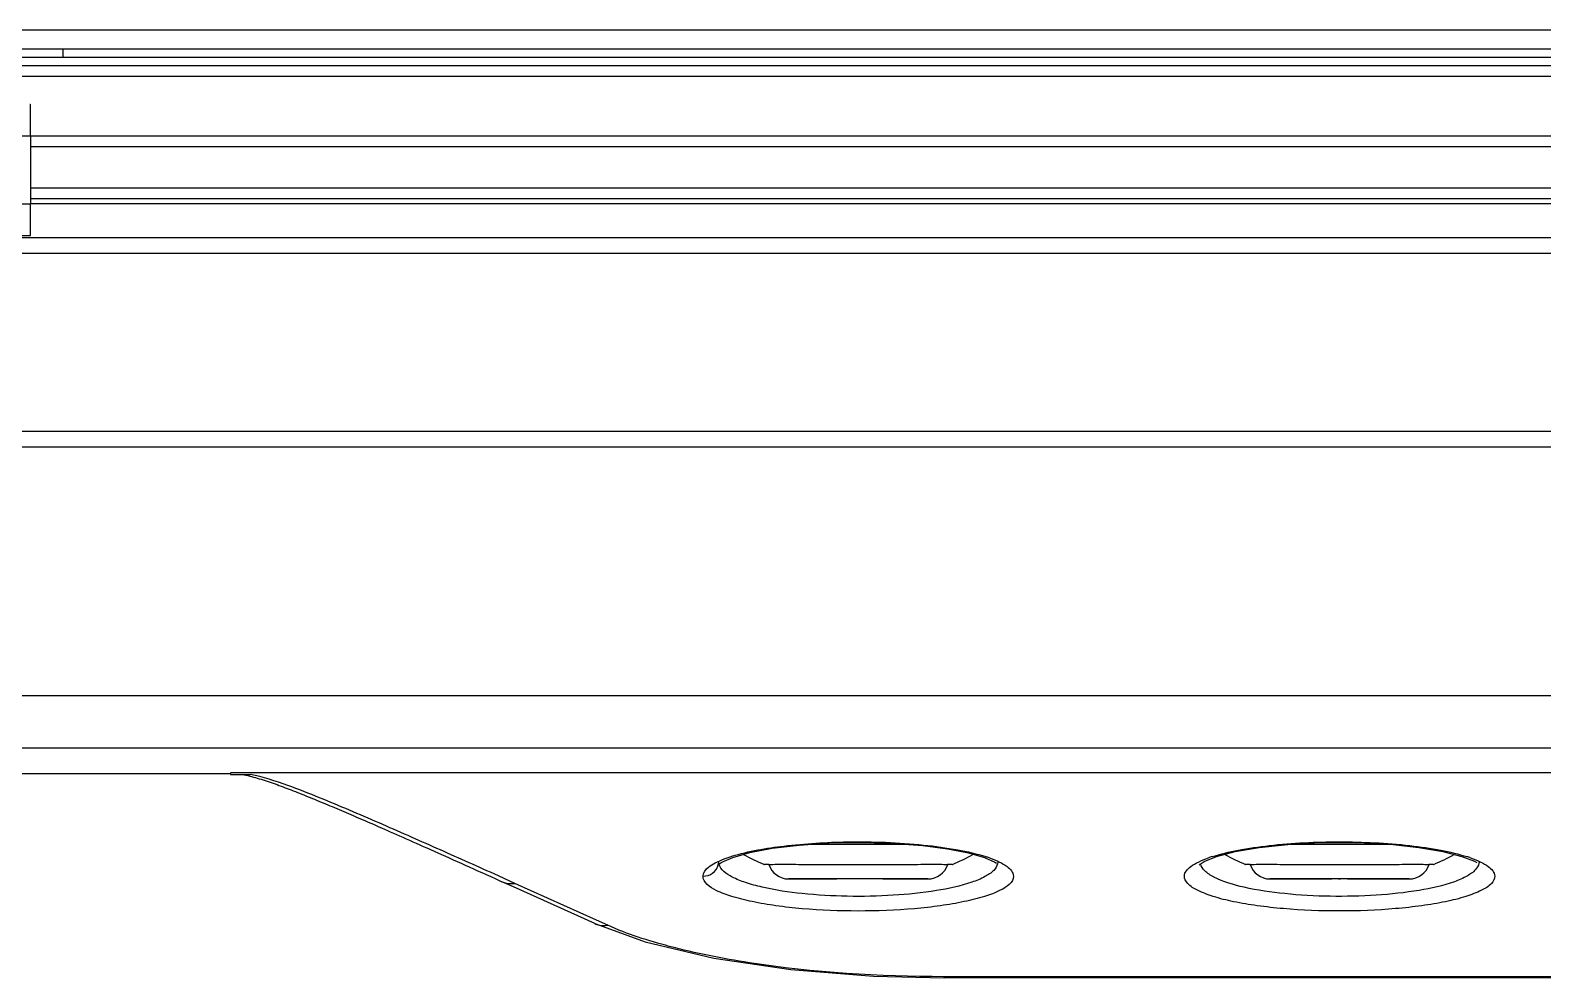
# Model space of a CAD drawing. Header units: millimetres. Extents: x -1584 to 3730, y -1918 to 2655.
# Drawn here: x 172.4 to 317, y -1879.3 to -1788.8 of the extents above; entities that cross this region are included whole.
import ezdxf

# ---------------------------------------------------------------- set-up
doc = ezdxf.new("R2010")
doc.units = ezdxf.units.MM
doc.header["$LTSCALE"] = 65.395
doc.layers.get('0').update_dxf_attribs({"linetype": 'CONTINUOUS'})
doc.layers.add('GEOM', color=7, linetype='CONTINUOUS')

msp = doc.modelspace()

# ---------------------------------------------------------------- linework, layer by layer
at = {"linetype": 'Continuous'}
for p, q in [((117.87, -1808.56), (876.06, -1808.56)), ((117.87, -1808.56), (876.06, -1808.56)), ((117.96, -1810.06), (875.96, -1810.06)), ((117.96, -1827.06), (875.96, -1827.06)), ((117.96, -1828.56), (875.96, -1828.56)), ((875.46, -1852.36), (118.46, -1852.36)), ((875.46, -1857.36), (118.46, -1857.36)), ((256.29, -1866.56), (246.82, -1866.56)), ((302.48, -1866.56), (292.61, -1866.56)), ((242.56, -1868.47), (242.59, -1868.47)), ((260.53, -1868.47), (260.56, -1868.47)), ((288.56, -1868.47), (288.59, -1868.47)), ((306.53, -1868.47), (306.56, -1868.47)), ((244.91, -1869.86), (248.06, -1869.86)), ((248.06, -1869.86), (244.91, -1869.86)), ((249.49, -1869.86), (248.06, -1869.86)), ((249.51, -1869.86), (249.49, -1869.86)), ((249.85, -1869.86), (249.51, -1869.86)), ((250.07, -1869.86), (249.85, -1869.86)), ((250.16, -1869.86), (250.07, -1869.86)), ((250.74, -1869.86), (250.16, -1869.86)), ((251.56, -1869.86), (250.74, -1869.86)), ((252.1, -1869.86), (251.56, -1869.86)), ((252.14, -1869.86), (252.1, -1869.86)), ((252.15, -1869.86), (252.14, -1869.86)), ((253, -1869.86), (252.15, -1869.86)), ((253.53, -1869.86), (253, -1869.86)), ((253.56, -1869.86), (253.53, -1869.86)), ((253.57, -1869.86), (253.56, -1869.86)), ((253.73, -1869.86), (253.57, -1869.86)), ((253.75, -1869.86), (253.73, -1869.86)), ((253.92, -1869.86), (253.75, -1869.86)), ((255.05, -1869.86), (253.92, -1869.86)), ((255.05, -1869.86), (258.21, -1869.86)), ((258.21, -1869.86), (255.05, -1869.86)), ((297.46, -1869.86), (290.91, -1869.86)), ((290.91, -1869.86), (296.81, -1869.86)), ((297.56, -1869.86), (297.46, -1869.86)), ((297.66, -1869.86), (297.56, -1869.86)), ((304.21, -1869.86), (297.66, -1869.86)), ((298.31, -1869.86), (304.21, -1869.86))]:
    msp.add_line(p, q, dxfattribs=at)
for centre, radius, start, end in [((250.37, -1850.06), 20, 240.7633, 247.0218), ((252.75, -1850.06), 20, 292.9782, 299.254), ((296.37, -1850.06), 20, 240.7791, 247.0218), ((298.75, -1850.06), 20, 292.9782, 299.2236), ((243.56, -1922.35), 53.88, 90.5814, 91.0378), ((244.91, -1867.86), 2, 197.8768, 270), ((258.21, -1867.86), 2, 270, 342.1233), ((259.39, -1934.11), 65.65, 89.0031, 89.3778), ((289.56, -1922.35), 53.88, 90.5814, 91.0378), ((290.91, -1867.86), 2, 197.8768, 270), ((304.21, -1867.86), 2, 270, 342.1233), ((305.39, -1934.11), 65.65, 89.0031, 89.3778)]:
    msp.add_arc(centre, radius, start, end, dxfattribs=at)
for points in [[(243.02, -1868.47), (243.52, -1868.46), (244.73, -1868.46), (247.58, -1868.47), (251.56, -1868.48), (255.54, -1868.47), (258.39, -1868.46), (259.6, -1868.46), (260.1, -1868.47)], [(289.02, -1868.47), (289.52, -1868.46), (290.73, -1868.46), (293.58, -1868.47), (297.56, -1868.48), (301.54, -1868.47), (304.39, -1868.46), (305.6, -1868.46), (306.1, -1868.47)]]:
    msp.add_open_spline(points, degree=3, knots=[0, 0, 0, 0, 0.088531, 0.212156, 0.499999, 0.787842, 0.911468, 1, 1, 1, 1], dxfattribs=at)
at = {"layer": 'GEOM', "linetype": 'Continuous'}
for p, q in [((924.06, -1788.76), (105.26, -1788.76)), ((924.06, -1790.56), (105.26, -1790.56)), ((175.56, -1791.36), (175.56, -1790.56)), ((175.56, -1791.36), (175.56, -1790.56)), ((175.56, -1791.36), (175.56, -1790.56)), ((840.9, -1792.16), (134.36, -1792.16)), ((173.14, -1791.36), (144.85, -1791.36)), ((173.14, -1791.36), (144.85, -1791.36)), ((173.14, -1791.36), (144.85, -1791.36)), ((175.56, -1791.36), (173.14, -1791.36)), ((175.56, -1791.36), (173.14, -1791.36)), ((175.56, -1791.36), (173.14, -1791.36)), ((815.56, -1791.36), (175.56, -1791.36)), ((815.56, -1791.36), (175.56, -1791.36)), ((815.56, -1791.36), (175.56, -1791.36)), ((159.5, -1793.16), (321.61, -1793.16)), ((172.46, -1798.86), (172.46, -1795.96)), ((139.91, -1798.86), (172.46, -1798.86)), ((172.46, -1798.86), (838.5, -1798.86)), ((172.46, -1798.86), (838.5, -1798.86)), ((172.46, -1798.86), (172.46, -1805.36)), ((172.46, -1799.86), (838.5, -1799.86)), ((838.5, -1803.86), (172.46, -1803.86)), ((140.11, -1805.36), (172.46, -1805.36)), ((838.5, -1804.86), (172.46, -1804.86)), ((838.5, -1804.86), (172.46, -1804.86)), ((172.46, -1806.36), (172.46, -1805.36)), ((838.5, -1805.36), (172.46, -1805.36)), ((172.46, -1808.36), (172.46, -1806.36)), ((140.73, -1808.36), (172.46, -1808.36)), ((191.56, -1859.82), (68.1, -1859.82)), ((191.56, -1859.72), (191.56, -1859.84)), ((192.31, -1859.72), (191.56, -1859.72)), ((191.56, -1859.84), (191.56, -1859.88)), ((191.56, -1859.88), (192.31, -1859.88)), ((798.8, -1859.72), (192.31, -1859.72)), ((192.31, -1859.88), (192.62, -1859.88)), ((192.62, -1859.88), (193.47, -1859.88)), ((250.51, -1866.32), (250.54, -1866.37)), ((250.54, -1866.37), (250.54, -1866.37)), ((297.57, -1866.37), (297.57, -1866.32)), ((297.57, -1866.37), (297.57, -1866.37)), ((218.74, -1870.28), (216.75, -1869.38)), ((217.51, -1870.12), (217.51, -1870.12)), ((218.6, -1870.61), (217.51, -1870.12)), ((226.53, -1873.79), (218.74, -1870.28)), ((248.06, -1869.86), (249.24, -1869.86)), ((249.24, -1869.86), (249.36, -1869.86)), ((249.36, -1869.86), (249.51, -1869.86)), ((249.52, -1869.86), (249.51, -1869.86)), ((249.68, -1869.86), (249.52, -1869.86)), ((250.07, -1869.86), (250.07, -1869.86)), ((251.07, -1869.86), (250.74, -1869.86)), ((251.56, -1869.86), (251.07, -1869.86)), ((252.05, -1869.86), (251.56, -1869.86)), ((252.1, -1869.86), (252.05, -1869.86)), ((252.14, -1869.86), (252.1, -1869.86)), ((252.14, -1869.86), (252.14, -1869.86)), ((253.56, -1869.86), (253, -1869.86)), ((253.61, -1869.86), (253.56, -1869.86)), ((253.68, -1869.86), (253.61, -1869.86)), ((253.73, -1869.86), (253.68, -1869.86)), ((253.76, -1869.86), (253.73, -1869.86)), ((253.78, -1869.86), (253.76, -1869.86)), ((253.92, -1869.86), (253.78, -1869.86)), ((253.92, -1869.86), (255.05, -1869.86)), ((297.46, -1869.86), (297.21, -1869.86)), ((297.46, -1869.86), (297.56, -1869.86)), ((297.56, -1869.86), (297.66, -1869.86)), ((297.91, -1869.86), (297.66, -1869.86)), ((226.38, -1874.12), (218.6, -1870.61)), ((226.38, -1874.12), (226.38, -1874.12)), ((226.38, -1874.12), (227.53, -1874.54)), ((227.62, -1874.29), (226.53, -1873.79)), ((259.78, -1879.3), (259.78, -1879.2)), ((338.45, -1879.2), (259.78, -1879.2)), ((259.78, -1879.3), (259.78, -1879.3)), ((338.45, -1879.3), (259.78, -1879.3))]:
    msp.add_line(p, q, dxfattribs=at)
for points in [[(192.62, -1859.88), (192.68, -1859.89), (192.86, -1859.92), (193.04, -1859.95), (193.22, -1859.99), (193.4, -1860.04), (193.58, -1860.08)], [(193.58, -1860.08), (193.76, -1860.13), (193.95, -1860.18), (194.13, -1860.23), (194.31, -1860.29)], [(194.31, -1860.29), (194.5, -1860.34), (194.69, -1860.4), (194.87, -1860.46), (195.06, -1860.52), (195.25, -1860.59), (195.44, -1860.65)], [(195.44, -1860.65), (195.63, -1860.72), (195.82, -1860.78), (196.01, -1860.85), (196.2, -1860.92), (196.4, -1860.99), (196.59, -1861.06), (196.79, -1861.14), (196.98, -1861.21), (197.18, -1861.29), (197.37, -1861.36), (197.57, -1861.44), (197.77, -1861.51), (197.97, -1861.59), (198.17, -1861.67), (198.37, -1861.75), (198.57, -1861.83), (198.77, -1861.91), (198.98, -1862), (199.18, -1862.08), (199.39, -1862.16), (199.59, -1862.25), (199.8, -1862.33), (200.01, -1862.42), (200.22, -1862.51), (200.43, -1862.59), (200.64, -1862.68), (200.86, -1862.77), (201.07, -1862.86), (201.29, -1862.95), (201.51, -1863.04), (201.73, -1863.14), (201.95, -1863.23), (202.17, -1863.33), (202.39, -1863.42), (202.62, -1863.52), (202.84, -1863.61), (203.07, -1863.71), (203.3, -1863.81), (203.53, -1863.91), (203.77, -1864.01), (204, -1864.11), (204.24, -1864.22), (204.48, -1864.32), (204.72, -1864.43), (204.97, -1864.53), (205.22, -1864.64), (205.48, -1864.76), (205.74, -1864.87), (206.01, -1864.99), (206.28, -1865.11), (206.56, -1865.23), (206.84, -1865.35), (207.13, -1865.48), (207.43, -1865.61), (207.73, -1865.74), (208.04, -1865.88), (208.35, -1866.02), (208.67, -1866.16), (208.99, -1866.3), (209.32, -1866.45), (209.65, -1866.6), (209.99, -1866.75), (210.33, -1866.9), (210.68, -1867.05), (211.03, -1867.21), (211.38, -1867.37), (211.74, -1867.53), (212.1, -1867.69), (212.47, -1867.85), (212.84, -1868.02), (213.22, -1868.19), (213.6, -1868.36), (213.98, -1868.53), (214.38, -1868.71), (214.78, -1868.89), (215.18, -1869.07), (215.59, -1869.25), (216.01, -1869.44), (216.44, -1869.63), (216.87, -1869.83), (217.31, -1870.03), (217.51, -1870.12)], [(238.51, -1868.25), (239.56, -1867.8), (241.2, -1867.34), (243.34, -1866.93), (245.9, -1866.62), (248.79, -1866.42), (250.54, -1866.37)], [(250.54, -1866.37), (252.11, -1866.37), (255.03, -1866.46), (257.72, -1866.67), (260.1, -1866.98), (262.09, -1867.38), (263.62, -1867.82), (264.61, -1868.25), (264.77, -1868.35)], [(284.13, -1868.52), (284.14, -1868.51), (284.62, -1868.19), (285.79, -1867.72), (287.58, -1867.25), (289.89, -1866.85), (292.63, -1866.56), (295.68, -1866.39), (297.57, -1866.37)], [(297.57, -1866.37), (299.34, -1866.39), (302.39, -1866.55), (305.13, -1866.84), (307.44, -1867.23), (309.25, -1867.7), (310.45, -1868.17), (310.68, -1868.3)], [(238.14, -1868.51), (238.13, -1868.51), (238.51, -1868.25)], [(227.53, -1874.54), (231.19, -1875.87), (237.76, -1877.43), (245.12, -1878.52), (253.01, -1879.14), (259.78, -1879.3)]]:
    msp.add_lwpolyline(points, dxfattribs=at)
for centre, radius, start, end in [((259.75, -1880.23), 13.12, 70.6453, 72.2125), ((289.34, -1880.1), 12.99, 107.7743, 109.4199), ((305.76, -1880.14), 13.03, 70.6446, 72.2225), ((227.24, -1872.22), 2.09, 245.6808, 251.6431)]:
    msp.add_arc(centre, radius, start, end, dxfattribs=at)
for points, knots in [([(172.46, -1795.96), (172.46, -1795.95), (172.46, -1795.92), (172.45, -1795.89), (172.43, -1795.86), (172.41, -1795.86), (172.4, -1795.86)], [0, 0, 0, 0, 0.336659, 0.591295, 0.793742, 1, 1, 1, 1]), ([(216.75, -1869.38), (214.93, -1868.56), (211.28, -1866.93), (205.73, -1864.48), (200.99, -1862.45), (196.91, -1860.85), (194.69, -1860.11), (193.47, -1859.88)], [0, 0, 0, 0, 0.237425, 0.477061, 0.722444, 0.851748, 1, 1, 1, 1]), ([(239.49, -1867.69), (241.1, -1867.19), (244.79, -1866.58), (248.51, -1866.35), (250.53, -1866.32)], [0, 0, 0, 0, 0.45447, 1, 1, 1, 1]), ([(250.53, -1866.32), (252.96, -1866.28), (256.49, -1866.41), (260.9, -1867), (262.88, -1867.45), (263.76, -1867.73)], [0, 0, 0, 0, 0.545549, 0.791926, 1, 1, 1, 1]), ([(285.37, -1867.73), (286.19, -1867.47), (288, -1867.05), (292.06, -1866.46), (295.31, -1866.31), (297.55, -1866.31)], [0, 0, 0, 0, 0.208309, 0.453478, 1, 1, 1, 1]), ([(297.55, -1866.31), (299.79, -1866.32), (303.05, -1866.46), (307.11, -1867.05), (308.93, -1867.47), (309.74, -1867.73)], [0, 0, 0, 0, 0.546518, 0.791704, 1, 1, 1, 1]), ([(236.73, -1869.59), (236.74, -1869.25), (237.18, -1868.73), (237.94, -1868.28), (238.46, -1868.05), (238.75, -1867.94)], [0, 0, 0, 0, 0.375702, 0.654693, 1, 1, 1, 1]), ([(236.73, -1869.59), (237.05, -1869.59), (237.7, -1869.39), (238.09, -1868.82), (238.18, -1868.52)], [0, 0, 0, 0, 0.504941, 1, 1, 1, 1]), ([(264.51, -1869.04), (264.27, -1869.28), (263.59, -1869.73), (261.77, -1870.46), (258.82, -1871.08), (254.83, -1871.49), (250.54, -1871.57), (246.34, -1871.34), (243.1, -1870.86), (240.85, -1870.25), (239.41, -1869.69), (238.38, -1869), (238.25, -1868.42)], [0, 0, 0, 0, 0.037771, 0.087263, 0.214332, 0.365269, 0.525613, 0.68319, 0.824785, 0.884969, 0.935118, 1, 1, 1, 1]), ([(264.1, -1867.85), (264.43, -1867.96), (265.01, -1868.2), (265.86, -1868.66), (266.38, -1869.22), (266.39, -1869.59)], [0, 0, 0, 0, 0.348911, 0.630015, 1, 1, 1, 1]), ([(264.89, -1868.19), (264.89, -1868.26), (264.86, -1868.58), (264.68, -1868.86), (264.51, -1869.04)], [0, 0, 0, 0, 0.226924, 1, 1, 1, 1]), ([(282.73, -1869.59), (282.74, -1869.22), (283.26, -1868.67), (284.11, -1868.2), (284.7, -1867.96), (285.02, -1867.85)], [0, 0, 0, 0, 0.371204, 0.651972, 1, 1, 1, 1]), ([(310.56, -1868.97), (310.33, -1869.22), (309.67, -1869.67), (307.89, -1870.42), (304.96, -1871.06), (300.98, -1871.47), (296.67, -1871.58), (292.45, -1871.34), (288.72, -1870.8), (286.11, -1870.05), (284.71, -1869.2), (284.32, -1868.68), (284.25, -1868.43)], [0, 0, 0, 0, 0.036729, 0.085065, 0.210874, 0.361486, 0.521954, 0.67996, 0.8225, 0.933084, 0.971947, 1, 1, 1, 1]), ([(310.08, -1867.84), (310.41, -1867.96), (311, -1868.2), (311.85, -1868.66), (312.38, -1869.22), (312.39, -1869.59)], [0, 0, 0, 0, 0.348196, 0.62906, 1, 1, 1, 1]), ([(310.89, -1868.19), (310.89, -1868.26), (310.87, -1868.55), (310.7, -1868.8), (310.56, -1868.97)], [0, 0, 0, 0, 0.230084, 1, 1, 1, 1]), ([(266.39, -1869.59), (266.41, -1870.2), (265.16, -1871.02), (263.54, -1871.59), (261.59, -1872.08), (259.36, -1872.45), (255.98, -1872.83), (251.56, -1872.99), (247.14, -1872.83), (243.76, -1872.45), (241.53, -1872.08), (239.57, -1871.59), (237.96, -1871.03), (236.71, -1870.2), (236.73, -1869.59)], [0, 0, 0, 0, 0.059091, 0.110614, 0.174674, 0.248219, 0.328606, 0.499996, 0.671393, 0.751781, 0.825316, 0.889386, 0.940918, 1, 1, 1, 1]), ([(312.39, -1869.59), (312.4, -1869.84), (312.03, -1870.46), (311.01, -1871.04), (309.52, -1871.61), (307.6, -1872.08), (305.35, -1872.45), (301.98, -1872.82), (297.56, -1872.99), (293.14, -1872.82), (289.76, -1872.45), (287.52, -1872.08), (285.6, -1871.61), (284.11, -1871.04), (283.09, -1870.46), (282.72, -1869.84), (282.73, -1869.59)], [0, 0, 0, 0, 0.024385, 0.061181, 0.112301, 0.175918, 0.249271, 0.329355, 0.499995, 0.670642, 0.750727, 0.824068, 0.887689, 0.938819, 0.975612, 1, 1, 1, 1]), ([(259.78, -1879.2), (253.55, -1879.2), (244.69, -1878.66), (233.99, -1876.57), (229.51, -1875.14), (227.62, -1874.29)], [0, 0, 0, 0, 0.570985, 0.810008, 1, 1, 1, 1])]:
    msp.add_open_spline(points, degree=3, knots=knots, dxfattribs=at)
for points in [[(238.18, -1868.52), (238.2, -1868.42), (238.22, -1868.32), (238.23, -1868.21)], [(238.75, -1867.94), (239, -1867.85), (239.24, -1867.77), (239.49, -1867.69)], [(217.51, -1870.12), (217.89, -1870.29), (218.33, -1870.34), (218.74, -1870.28)], [(226.59, -1874.2), (226.91, -1874.31), (227.28, -1874.34), (227.62, -1874.29)]]:
    msp.add_open_spline(points, degree=3, dxfattribs=at)

doc.saveas('drawing.dxf')
